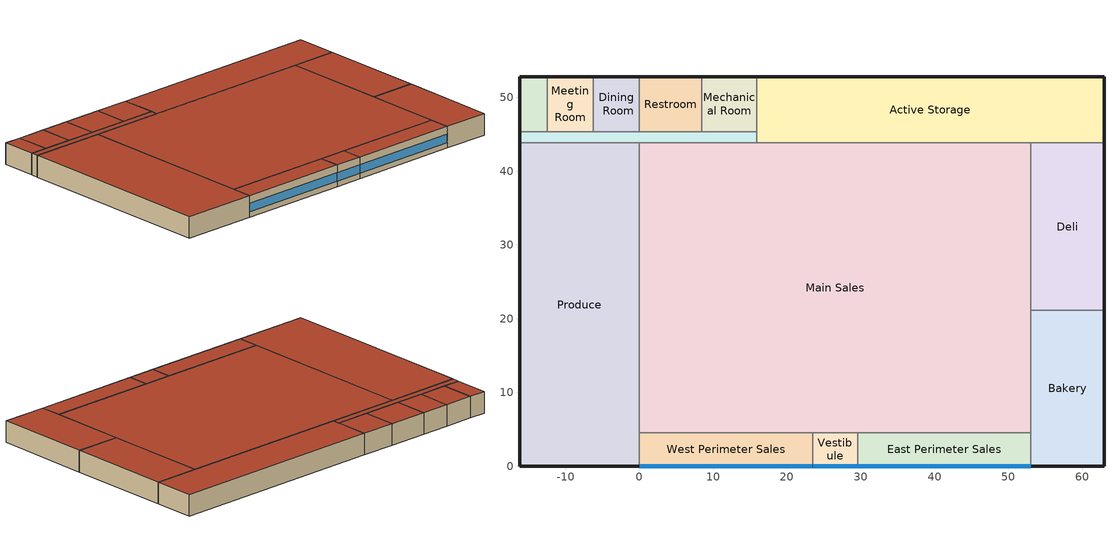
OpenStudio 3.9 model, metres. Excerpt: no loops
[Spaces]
West Perimeter Sales
 floor ground (Foundation F 126 Perim 2348 Area 10735): 23.48,4.57 23.48,0 0,0 0,4.57 z0
 wall outside: 0,0 23.48,0 z0:4.57
 wall to Vestibule: 23.48,0 23.48,4.57 z0:4.57
 wall to Main Sales: 23.48,4.57 0,4.57 z0:4.57
 wall to Produce: 0,4.57 0,0 z0:4.57
 window: 0.05,0 23.43,0 z1.1:2.94
 roof outside: 23.48,0 23.48,4.57 0,4.57 0,0 z4.57
Produce
 floor ground (Foundation F 126 Perim 6005 Area 71136): 0,43.82 0,0 -16.23,0 -16.23,43.82 z0
 wall outside: -16.23,43.82 -16.23,0 0,0 z0:4.57
 wall to Corridor: 0,43.82 -16.23,43.82 z0:4.57
 wall to Main Sales: 0,4.57 0,43.82 z0:4.57
 roof outside: 0,0 0,43.82 -16.23,43.82 -16.23,0 z4.57
Vestibule
 floor ground (Foundation F 126 Perim 61 Area 2787): 29.58,4.57 29.58,0 23.48,0 23.48,4.57 z0
 wall outside: 23.48,0 29.58,0 z0:4.57
 wall to Main Sales: 29.58,4.57 23.48,4.57 z0:4.57
 wall to East Perimeter Sales: 29.58,0 29.58,4.57 z0:4.57
 window: 23.53,0 29.53,0 z1.1:2.94
 roof outside: 29.58,0 29.58,4.57 23.48,4.57 23.48,0 z4.57
East Perimeter Sales
 floor ground (Foundation F 126 Perim 2348 Area 10735): 53.06,4.57 53.06,0 29.58,0 29.58,4.57 z0
 wall outside: 29.58,0 53.06,0 z0:4.57
 wall to Main Sales: 53.06,4.57 29.58,4.57 z0:4.57
 wall to Bakery: 53.06,0 53.06,4.57 z0:4.57
 window: 29.63,0 53.01,0 z1.1:2.94
 roof outside: 53.06,0 53.06,4.57 29.58,4.57 29.58,0 z4.57
Bakery
 floor ground (Foundation F 126 Perim 3102 Area 20903): 62.96,21.12 62.96,0 53.06,0 53.06,21.12 z0
 wall outside: 53.06,0 62.96,0 62.96,21.12 z0:4.57
 wall to Deli: 62.96,21.12 53.06,21.12 z0:4.57
 wall to Main Sales: 53.06,21.12 53.06,4.57 z0:4.57
 roof outside: 62.96,0 62.96,21.12 53.06,21.12 53.06,0 z4.57
Main Sales
 floor ground (Foundation F 126 Perim 0 Area 208239): 53.06,43.82 53.06,4.57 0,4.57 0,43.82 z0
 wall to Corridor: 15.92,43.82 0,43.82 z0:4.57
 wall to Deli: 53.06,21.12 53.06,43.82 z0:4.57
 wall to Active Storage: 53.06,43.82 15.92,43.82 z0:4.57
 roof outside: 53.06,4.57 53.06,43.82 0,43.82 0,4.57 z4.57
Deli
 floor ground (Foundation F 126 Perim 227 Area 2247): 62.96,43.82 62.96,21.12 53.06,21.12 53.06,43.82 z0
 wall outside: 62.96,21.12 62.96,43.82 z0:4.57
 wall to Active Storage: 62.96,43.82 53.06,43.82 z0:4.57
 roof outside: 62.96,21.12 62.96,43.82 53.06,43.82 53.06,21.12 z4.57
Active Storage
 floor ground (Foundation F 126 Perim 5601 Area 42217): 62.96,52.8 62.96,43.82 15.92,43.82 15.92,52.8 z0
 wall outside: 62.96,43.82 62.96,52.8 15.92,52.8 z0:4.57
 wall to Corridor: 15.92,45.36 15.92,43.82 z0:4.57
 wall to Mechanical Room: 15.92,52.8 15.92,45.36 z0:4.57
 roof outside: 62.96,43.82 62.96,52.8 15.92,52.8 15.92,43.82 z4.57
Corridor
 floor ground (Foundation F 126 Perim 154 Area 4941): 15.92,45.36 15.92,43.82 -16.23,43.82 -16.23,45.36 z0
 wall outside: -16.23,45.36 -16.23,43.82 z0:4.57
 wall to Enclosed Office: -12.49,45.36 -16.23,45.36 z0:4.57
 wall to Restroom: 8.43,45.36 0,45.36 z0:4.57
 wall to Meeting Room: -6.25,45.36 -12.49,45.36 z0:4.57
 wall to Mechanical Room: 15.92,45.36 8.43,45.36 z0:4.57
 wall to Dining Room: 0,45.36 -6.25,45.36 z0:4.57
 roof outside: 15.92,43.82 15.92,45.36 -16.23,45.36 -16.23,43.82 z4.57
Mechanical Room
 floor ground (Foundation F 126 Perim 749 Area 5574): 15.92,52.8 15.92,45.36 8.43,45.36 8.43,52.8 z0
 wall outside: 15.92,52.8 8.43,52.8 z0:4.57
 wall to Restroom: 8.43,52.8 8.43,45.36 z0:4.57
 roof outside: 15.92,45.36 15.92,52.8 8.43,52.8 8.43,45.36 z4.57
Restroom
 floor ground (Foundation F 126 Perim 843 Area 6271): 8.43,52.8 8.43,45.36 0,45.36 0,52.8 z0
 wall outside: 8.43,52.8 0,52.8 z0:4.57
 wall to Dining Room: 0,52.8 0,45.36 z0:4.57
 roof outside: 8.43,45.36 8.43,52.8 0,52.8 0,45.36 z4.57
Dining Room
 floor ground (Foundation F 126 Perim 625 Area 4646): 0,52.8 0,45.36 -6.25,45.36 -6.25,52.8 z0
 wall outside: 0,52.8 -6.25,52.8 z0:4.57
 wall to Meeting Room: -6.25,52.8 -6.25,45.36 z0:4.57
 roof outside: 0,45.36 0,52.8 -6.25,52.8 -6.25,45.36 z4.57
Meeting Room
 floor ground (Foundation F 126 Perim 625 Area 4646): -6.25,52.8 -6.25,45.36 -12.49,45.36 -12.49,52.8 z0
 wall outside: -6.25,52.8 -12.49,52.8 z0:4.57
 wall to Enclosed Office: -12.49,52.8 -12.49,45.36 z0:4.57
 roof outside: -6.25,45.36 -6.25,52.8 -12.49,52.8 -12.49,45.36 z4.57
Enclosed Office
 floor ground (Foundation F 126 Perim 1118 Area 2784): -12.49,52.8 -12.49,45.36 -16.23,45.36 -16.23,52.8 z0
 wall outside: -12.49,52.8 -16.23,52.8 -16.23,45.36 z0:4.57
 roof outside: -12.49,45.36 -12.49,52.8 -16.23,52.8 -16.23,45.36 z4.57
[Site]
Houston Bush Intercontinental: Latitude {deg}=30; Longitude {deg}=-95.37; Time Zone {hr}=-6; Elevation {m}=29; Terrain=City
[Building]
-SuperMarket-ASHRAE 169-2013-2A created: 2021-08-10 18:02:30 -0400: Default Construction Set=90.1-2004 - SpMarket - ASHRAE 169-2013-2A; Standards Number of Stories=1; Standards Number of Above Ground Stories=0; Standards Building Type=SuperMarket
[ClimateZones]
Climate Zone Institution Name 1=ASHRAE; Climate Zone Document Name 1=ANSI/ASHRAE Standard 169; Climate Zone Document Year 1=2006; Climate Zone Value 1=2A; Climate Zone Institution Name 2=CEC; Climate Zone Document Name 2=California Climate Zone Descriptions; Climate Zone Document Year 2=1995
[Site:WaterMainsTemperature]
Calculation Method=Correlation; Annual Average Outdoor Air Temperature {C}=21.85; Maximum Difference In Monthly Average Outdoor Air Temperatures {deltaC}=14.3
[Site:GroundTemperature:FCfactorMethod]
January Ground Temperature {C}=24.2; February Ground Temperature {C}=18.9; March Ground Temperature {C}=15.7; April Ground Temperature {C}=13.6; May Ground Temperature {C}=15.5; June Ground Temperature {C}=17.1; July Ground Temperature {C}=21.2; August Ground Temperature {C}=26.9; September Ground Temperature {C}=27.6; October Ground Temperature {C}=27.9; November Ground Temperature {C}=27.4; December Ground Temperature {C}=26.2
[SizingPeriod:DesignDay] Barometric Pressure {Pa}=100977; Rain Indicator=No; Snow Indicator=No; Day of Month=21; Daylight Saving Time Indicator=No; Dry-Bulb Temperature Range Modifier Type=DefaultMultipliers
Name | Maximum Dry-Bulb Temperature {C} | Daily Dry-Bulb Temperature Range {deltaC} | Wind Speed {m/s} | Wind Direction {deg} | Sky Clearness | Month | Day Type | Humidity Condition Type | Wetbulb or DewPoint at Maximum Dry-Bulb {C} | Solar Model Indicator | ASHRAE Clear Sky Optical Depth for Beam Irradiance | ASHRAE Clear Sky Optical Depth for Diffuse Irradiance | Enthalpy at Maximum Dry-Bulb {J/kg}
Houston Bush Intercontinental Ann Htg 99.6% Condns DB | -1.6 | 0 | 2.8 | 0 | 0 | 1 | WinterDesignDay | Wetbulb | -1.6 | ASHRAEClearSky
Houston Bush Intercontinental Ann Hum_n 99.6% Condns DP=>MCDB | 3.3 | 0 | 2.8 | 0 | 0 | 1 | WinterDesignDay | Dewpoint | -9.5 | ASHRAEClearSky
Houston Bush Intercontinental Ann Htg Wind 99.6% Condns WS=>MCDB | 13.9 | 0 | 9.9 | 0 | 0 | 1 | WinterDesignDay | Wetbulb | 13.9 | ASHRAEClearSky
Houston Bush Intercontinental Ann Clg .4% Condns DB=>MWB | 36 | 10.1 | 3.5 | 170 |  | 7 | SummerDesignDay | Wetbulb | 24.8 | ASHRAETau | 0.499 | 1.97
Houston Bush Intercontinental Ann Clg .4% Condns WB=>MDB | 31.7 | 10.1 | 3.5 | 170 |  | 7 | SummerDesignDay | Wetbulb | 26.7 | ASHRAETau | 0.499 | 1.97
Houston Bush Intercontinental Ann Clg .4% Condns DP=>MDB | 28.3 | 10.1 | 3.5 | 170 |  | 7 | SummerDesignDay | Dewpoint | 25.5 | ASHRAETau | 0.499 | 1.97
Houston Bush Intercontinental Ann Clg .4% Condns Enth=>MDB | 31.4 | 10.1 | 3.5 | 170 |  | 7 | SummerDesignDay | Enthalpy | 23 | ASHRAETau | 0.499 | 1.97 | 83200
[Material:NoMass] Thermal Absorptance=0.9; Solar Absorptance=0.7
Name | Roughness | Thermal Resistance {m2-K/W} | Visible Absorptance
CP02 CARPET PAD | VeryRough | 0.21648 | 0.8
Typical Insulation R-4.73 | Smooth | 0.833053 | 0.7
Typical Carpet Pad | Smooth | 0.21648 | 0.8
Typical Insulation R-14.76 | Smooth | 2.59864 | 0.7
Typical Insulation R-0.58 | Smooth | 0.101875 | 0.7
Typical Insulation R-0.01 | Smooth | 0.001 | 0.7
[Material]
Name | Roughness | Thickness {m} | Conductivity {W/m-K} | Density {kg/m3} | Specific Heat {J/kg-K} | Thermal Absorptance | Solar Absorptance | Visible Absorptance
100mm Normalweight concrete floor | MediumSmooth | 0.1016 | 2.31 | 2322 | 832
G01 13mm gypsum board | Smooth | 0.0127 | 0.16 | 800 | 1090 | 0.9 | 0.7 | 0.5
4 in. Normalweight Concrete Floor | MediumRough | 0.1016 | 2.31 | 2322 | 832 | 0.9 | 0.7 | 0.7
1IN Stucco | Smooth | 0.0253 | 0.6918 | 1858 | 837 | 0.9 | 0.7 | 0.92
8IN CONCRETE HW RefBldg | Rough | 0.2032 | 1.311 | 2240 | 836.8 | 0.9 | 0.7 | 0.7
1/2IN Gypsum | Smooth | 0.0127 | 0.16 | 784.9 | 830 | 0.9 | 0.4 | 0.4
Roof Membrane | VeryRough | 0.0095 | 0.16 | 1121.29 | 1460 | 0.9 | 0.7 | 0.7
Metal Roof Surface; F08 Metal surface | Smooth | 0.0008 | 45.28 | 7824 | 500 | 0.9 | 0.7 | 0.7
6 in. Normalweight Concrete Floor | MediumRough | 0.1524 | 2.31 | 2322 | 832 | 0.9 | 0.7 | 0.7
8 in. Concrete Block Basement Wall | MediumRough | 0.2032 | 1.326 | 1842 | 912 | 0.9 | 0.7 | 0.7
G05 25mm wood | MediumSmooth | 0.0254 | 0.15 | 608 | 1630 | 0.9 | 0.5 | 0.5
Std Wood 6inch | MediumSmooth | 0.15 | 0.12 | 540 | 1210 | 0.9 | 0.7 | 0.7
[Construction:FfactorGroundFloor] F-Factor {W/m-K}=1.26344
Name | Area {m2} | PerimeterExposed {m}
Foundation F 126 Perim 227 Area 2247 | 224.7 | 22.7013
Foundation F 126 Perim 2348 Area 10735 | 107.354 | 23.4807
Foundation F 126 Perim 625 Area 4646 | 46.458 | 6.2452
Foundation F 126 Perim 6005 Area 71136 | 711.362 | 60.0536
Foundation F 126 Perim 61 Area 2787 | 27.8709 | 6.096
Foundation F 126 Perim 1118 Area 2784 | 27.836 | 11.1809
Foundation F 126 Perim 5601 Area 42217 | 422.167 | 56.0101
Foundation F 126 Perim 843 Area 6271 | 62.7076 | 8.429575
Foundation F 126 Perim 3102 Area 20903 | 209.033 | 31.0166
Foundation F 126 Perim 0 Area 208239 | 2082.39 | 0
Foundation F 126 Perim 154 Area 4941 | 49.4124 | 1.5367
Foundation F 126 Perim 749 Area 5574 | 55.7404 | 7.493
[DefaultConstructionSet]
90.1-2004 - SpMarket - ASHRAE 169-2013-2A: Default Exterior Surface Constructions=Default Surface Constructions 1; Default Interior Surface Constructions=Default Surface Constructions 2; Default Ground Contact Surface Constructions=Default Surface Constructions 3; Default Exterior SubSurface Constructions=Default Sub Surface Constructions 1; Default Interior SubSurface Constructions=Default Sub Surface Constructions 2; Interior Partition Construction=Typical Interior Partition
[DefaultSurfaceConstructions]
Name | Floor Construction | Wall Construction | Roof Ceiling Construction
Default Surface Constructions 1 | Typical Insulated Exterior Mass Floor R-7.3 | Typical Insulated Exterior Mass Wall | Typical IEAD Roof R-15.87
Default Surface Constructions 2 | Typical Interior Floor | Typical Interior Wall | Typical Interior Ceiling
Default Surface Constructions 3 | Typical Insulated Carpeted 6in Slab Floor | Typical Insulated Basement Mass Wall
[Construction]
Typical Insulated Exterior Mass Floor R-7.3: Typical Insulation R-4.73, 4 in. Normalweight Concrete Floor, Typical Carpet Pad
Typical Insulated Exterior Mass Wall: 1IN Stucco, 8IN CONCRETE HW RefBldg, Typical Insulation R-14.76, 1/2IN Gypsum
Typical IEAD Roof R-15.87: Roof Membrane, Typical Insulation R-14.76, Metal Roof Surface
Typical Interior Floor: 100mm Normalweight concrete floor, CP02 CARPET PAD
Typical Interior Wall: G01 13mm gypsum board, G01 13mm gypsum board
Typical Interior Ceiling: CP02 CARPET PAD, 100mm Normalweight concrete floor
Typical Insulated Carpeted 6in Slab Floor: 6 in. Normalweight Concrete Floor, Typical Carpet Pad
Typical Insulated Basement Mass Wall: 8 in. Concrete Block Basement Wall
U 1.22 SHGC 0.25 Sgl Elec Ref Colored 6mm: ECREF-1 COLORED 6MM
Typical Insulated Metal Door R-1.43: F08 Metal surface, Typical Insulation R-0.58
Typical Overhead Door R-0.86: Typical Insulation R-0.01
U 1.98 SHGC 0.36 Sgl Ref-B-H Clr 6mm: REF B CLEAR HI 6MM
Typical Interior Window: Clear 3mm
Typical Interior Door; Typical Interior Partition: G05 25mm wood
InteriorFurnishings: Std Wood 6inch
[DefaultSubSurfaceConstructions]
Name | Fixed Window Construction | Operable Window Construction | Door Construction | Glass Door Construction | Overhead Door Construction | Skylight Construction | Tubular Daylight Dome Construction | Tubular Daylight Diffuser Construction
Default Sub Surface Constructions 1 | U 1.22 SHGC 0.25 Sgl Elec Ref Colored 6mm | U 1.22 SHGC 0.25 Sgl Elec Ref Colored 6mm | Typical Insulated Metal Door R-1.43 | U 1.22 SHGC 0.25 Sgl Elec Ref Colored 6mm | Typical Overhead Door R-0.86 | U 1.98 SHGC 0.36 Sgl Ref-B-H Clr 6mm | Typical Interior Window | Typical Interior Window
Default Sub Surface Constructions 2 | Typical Interior Window | Typical Interior Window | Typical Interior Door
[WindowMaterial:Glazing] Optical Data Type=SpectralAverage; Infrared Transmittance at Normal Incidence=0; Front Side Infrared Hemispherical Emissivity=0.84; Conductivity {W/m-K}=0.9; Dirt Correction Factor for Solar and Visible Transmittance=1; Solar Diffusing=No
Name | Thickness {m} | Solar Transmittance at Normal Incidence | Front Side Solar Reflectance at Normal Incidence | Back Side Solar Reflectance at Normal Incidence | Visible Transmittance at Normal Incidence | Front Side Visible Reflectance at Normal Incidence | Back Side Visible Reflectance at Normal Incidence | Back Side Infrared Hemispherical Emissivity
ECREF-1 COLORED 6MM | 0.006 | 0.099 | 0.219 | 0.219 | 0.155 | 0.073 | 0.073 | 0.84
REF B CLEAR HI 6MM | 0.006 | 0.24 | 0.16 | 0.32 | 0.3 | 0.16 | 0.29 | 0.6
Clear 3mm | 0.003 | 0.837 | 0.075 | 0.075 | 0.898 | 0.081 | 0.081 | 0.84
[Space] Building Story=BuildingStory1
Name | Space Type | Thermal Zone
West Perimeter Sales | SuperMarket Sales | West Perimeter Sales ZN
Produce | SuperMarket Produce | Produce ZN
Vestibule | SuperMarket Vestibule | Vestibule ZN
East Perimeter Sales | SuperMarket Sales | East Perimeter Sales ZN
Bakery | SuperMarket Bakery | Bakery ZN
Main Sales | SuperMarket Sales | Main Sales ZN
Deli | SuperMarket Deli | Deli ZN
Active Storage | SuperMarket DryStorage | Active Storage ZN
Corridor | SuperMarket Corridor | Corridor ZN
Mechanical Room | SuperMarket Elec/MechRoom | Mechanical Room ZN
Restroom | SuperMarket Restroom | Restroom ZN
Dining Room | SuperMarket Dining | Dining Room ZN
Meeting Room | SuperMarket Meeting | Meeting Room ZN
Enclosed Office | SuperMarket Office | Enclosed Office ZN
[SpaceType] Standards Building Type=SuperMarket
Name | Default Schedule Set | Design Specification Outdoor Air Object | Standards Space Type
SuperMarket Sales | SuperMarket Sales Schedule Set | SuperMarket Sales Ventilation | Sales
SuperMarket Produce | SuperMarket Produce Schedule Set | SuperMarket Produce Ventilation | Produce
SuperMarket Deli | SuperMarket Deli Schedule Set | SuperMarket Deli Ventilation | Deli
SuperMarket Bakery | SuperMarket Bakery Schedule Set | SuperMarket Bakery Ventilation | Bakery
SuperMarket Office | SuperMarket Office Schedule Set | SuperMarket Office Ventilation | Office
SuperMarket Meeting | SuperMarket Meeting Schedule Set | SuperMarket Meeting Ventilation | Meeting
SuperMarket Dining | SuperMarket Dining Schedule Set | SuperMarket Dining Ventilation | Dining
SuperMarket Restroom | SuperMarket Restroom Schedule Set | SuperMarket Restroom Ventilation | Restroom
SuperMarket Elec/MechRoom | SuperMarket Elec/MechRoom Schedule Set | SuperMarket Elec/MechRoom Ventilation | Elec/MechRoom
SuperMarket Corridor | SuperMarket Corridor Schedule Set | SuperMarket Corridor Ventilation | Corridor
SuperMarket Vestibule | SuperMarket Vestibule Schedule Set | SuperMarket Vestibule Ventilation | Vestibule
SuperMarket DryStorage | SuperMarket DryStorage Schedule Set | SuperMarket DryStorage Ventilation | DryStorage
[BuildingStory]
BuildingStory1
[People:Definition] Number of People Calculation Method=People/Area; Fraction Radiant=0.3
Name | People per Space Floor Area {person/m2}
SuperMarket Bakery People Definition; SuperMarket Corridor People Definition; SuperMarket Deli People Definition; SuperMarket Produce People Definition; SuperMarket Restroom People Definition; SuperMarket Sales People Definition; SuperMarket Vestibule People Definition | 0.0861113
SuperMarket Dining People Definition | 0.753474
SuperMarket DryStorage People Definition | 0.0359515
SuperMarket Meeting People Definition | 0.538196
SuperMarket Office People Definition | 0.0538196
[People] Work Efficiency Schedule=Work Efficiency Schedule; Clothing Insulation Schedule=Clothing Schedule; Air Velocity Schedule=Air Velocity Schedule; Multiplier=1
Name | People Definition | Space or SpaceType
SuperMarket Bakery People | SuperMarket Bakery People Definition | SuperMarket Bakery
SuperMarket Corridor People | SuperMarket Corridor People Definition | SuperMarket Corridor
SuperMarket Deli People | SuperMarket Deli People Definition | SuperMarket Deli
SuperMarket Dining People | SuperMarket Dining People Definition | SuperMarket Dining
SuperMarket DryStorage People | SuperMarket DryStorage People Definition | SuperMarket DryStorage
SuperMarket Meeting People | SuperMarket Meeting People Definition | SuperMarket Meeting
SuperMarket Office People | SuperMarket Office People Definition | SuperMarket Office
SuperMarket Produce People | SuperMarket Produce People Definition | SuperMarket Produce
SuperMarket Restroom People | SuperMarket Restroom People Definition | SuperMarket Restroom
SuperMarket Sales People | SuperMarket Sales People Definition | SuperMarket Sales
SuperMarket Vestibule People | SuperMarket Vestibule People Definition | SuperMarket Vestibule
[Lights:Definition] Design Level Calculation Method=Watts/Area; Fraction Radiant=0.7; Fraction Visible=0.2; Return Air Fraction=0
Name | Watts per Space Floor Area {W/m2}
SuperMarket Bakery Lights Definition; SuperMarket Deli Lights Definition | 12.9167
SuperMarket Corridor Lights Definition; SuperMarket Vestibule Lights Definition | 5.38196
SuperMarket Dining Lights Definition; SuperMarket Restroom Lights Definition | 9.68752
SuperMarket DryStorage Lights Definition | 8.61113
SuperMarket Elec/MechRoom Lights Definition | 16.1459
SuperMarket Meeting Lights Definition | 13.9931
SuperMarket Office Lights Definition | 11.8403
SuperMarket Produce Lights Definition; SuperMarket Sales Lights Definition | 18.2986
[Lights] Fraction Replaceable=1
Name | Lights Definition | Space or SpaceType
SuperMarket Bakery Lights | SuperMarket Bakery Lights Definition | SuperMarket Bakery
SuperMarket Corridor Lights | SuperMarket Corridor Lights Definition | SuperMarket Corridor
SuperMarket Deli Lights | SuperMarket Deli Lights Definition | SuperMarket Deli
SuperMarket Dining Lights | SuperMarket Dining Lights Definition | SuperMarket Dining
SuperMarket DryStorage Lights | SuperMarket DryStorage Lights Definition | SuperMarket DryStorage
SuperMarket Elec/MechRoom Lights | SuperMarket Elec/MechRoom Lights Definition | SuperMarket Elec/MechRoom
SuperMarket Meeting Lights | SuperMarket Meeting Lights Definition | SuperMarket Meeting
SuperMarket Office Lights | SuperMarket Office Lights Definition | SuperMarket Office
SuperMarket Produce Lights | SuperMarket Produce Lights Definition | SuperMarket Produce
SuperMarket Restroom Lights | SuperMarket Restroom Lights Definition | SuperMarket Restroom
SuperMarket Sales Lights | SuperMarket Sales Lights Definition | SuperMarket Sales
SuperMarket Vestibule Lights | SuperMarket Vestibule Lights Definition | SuperMarket Vestibule
[ElectricEquipment:Definition]
Name | Design Level Calculation Method | Watts per Space Floor Area {W/m2} | Fraction Latent | Fraction Radiant | Fraction Lost | Design Level {W}
SuperMarket Bakery Elec Equip Definition | Watts/Area | 0.107639 | 0 | 0.5 | 0
SuperMarket Deli Elec Equip Definition | Watts/Area | 8.93405 | 0 | 0.5 | 0
SuperMarket Dining Elec Equip Definition | Watts/Area | 41.2258 | 0 | 0.5 | 0
SuperMarket DryStorage Elec Equip Definition | Watts/Area | 3.33681 | 0 | 0.5 | 0
SuperMarket Produce Elec Equip Definition | Watts/Area | 0.538196 | 0 | 0.5 | 0
SuperMarket Sales Elec Equip Definition | Watts/Area | 10.9792 | 0 | 0.5 | 0
kitchen load; kitchen load 1 | EquipmentLevel |  | 0.25 | 0.3 | 0.2 | 11674.5
[ElectricEquipment]
Name | Electric Equipment Definition | Space or SpaceType | Schedule
SuperMarket Bakery Elec Equip | SuperMarket Bakery Elec Equip Definition | SuperMarket Bakery
SuperMarket Deli Elec Equip | SuperMarket Deli Elec Equip Definition | SuperMarket Deli
SuperMarket Dining Elec Equip | SuperMarket Dining Elec Equip Definition | SuperMarket Dining
SuperMarket DryStorage Elec Equip | SuperMarket DryStorage Elec Equip Definition | SuperMarket DryStorage
SuperMarket Produce Elec Equip | SuperMarket Produce Elec Equip Definition | SuperMarket Produce
SuperMarket Sales Elec Equip | SuperMarket Sales Elec Equip Definition | SuperMarket Sales
kitchen equipment | kitchen load | Deli | SuperMarketEle Kit Equip Sch
kitchen equipment 1 | kitchen load 1 | Bakery | SuperMarketEle Kit Equip Sch
[GasEquipment:Definition] Design Level Calculation Method=Watts/Area; Watts per Space Floor Area {W/m2}=26.9087; Fraction Latent=0.1; Fraction Radiant=0.2; Fraction Lost=0.7
SuperMarket Bakery Gas Equip Definition; SuperMarket Deli Gas Equip Definition
[GasEquipment]
Name | Gas Equipment Definition | Space or SpaceType
SuperMarket Bakery Gas Equip | SuperMarket Bakery Gas Equip Definition | SuperMarket Bakery
SuperMarket Deli Gas Equip | SuperMarket Deli Gas Equip Definition | SuperMarket Deli
[DesignSpecification:OutdoorAir]
Name | Outdoor Air Method | Outdoor Air Flow per Person {m3/s-person} | Outdoor Air Flow per Floor Area {m3/s-m2} | Outdoor Air Flow Air Changes per Hour {1/hr}
SuperMarket Bakery Ventilation; SuperMarket Deli Ventilation | Sum | 0 | 0.0015
SuperMarket Corridor Ventilation; SuperMarket Vestibule Ventilation | Sum |  | 0.000254
SuperMarket Dining Ventilation; SuperMarket Meeting Ventilation; SuperMarket Office Ventilation | Sum | 0.00943895
SuperMarket DryStorage Ventilation | Sum |  | 0.000762
SuperMarket Elec/MechRoom Ventilation |  | 0 | 0 | 0
SuperMarket Produce Ventilation; SuperMarket Sales Ventilation | Sum |  | 0.001524
SuperMarket Restroom Ventilation | Sum |  | 0.0052832
[DefaultScheduleSet] Number of People Schedule=SuperMarket Bldg Occ; People Activity Level Schedule=SuperMarket Activity; Lighting Schedule=SuperMarket Bldg Light; Electric Equipment Schedule=SuperMarket Bldg Equip New; Infiltration Schedule=SuperMarket Infil New
Name | Gas Equipment Schedule
SuperMarket Bakery Schedule Set; SuperMarket Deli Schedule Set | SuperMarket Gas Equip New
SuperMarket Corridor Schedule Set; SuperMarket Dining Schedule Set; SuperMarket DryStorage Schedule Set; SuperMarket Elec/MechRoom Schedule Set; SuperMarket Meeting Schedule Set; SuperMarket Office Schedule Set; SuperMarket Produce Schedule Set; SuperMarket Restroom Schedule Set; SuperMarket Sales Schedule Set; SuperMarket Vestibule Schedule Set
[ThermostatSetpoint:DualSetpoint]
Name | Heating Setpoint Temperature Schedule | Cooling Setpoint Temperature Schedule
SuperMarket DryStorage Thermostat 1; SuperMarket Bakery Thermostat 1; SuperMarket Corridor Thermostat 1; SuperMarket Deli Thermostat 1; SuperMarket Dining Thermostat 1; SuperMarket Sales Thermostat 1; SuperMarket Office Thermostat 1; SuperMarket Sales Thermostat 2; SuperMarket Elec/MechRoom Thermostat 1; SuperMarket Meeting Thermostat 1; SuperMarket Produce Thermostat 1; SuperMarket Restroom Thermostat 1; SuperMarket Sales Thermostat 3 | SuperMarket HtgSetp | SuperMarket ClgSetp
SuperMarket Vestibule Thermostat 1 | SuperMarket Vestibule HtgSetp | SuperMarket Vestibule ClgSetp
[SpaceInfiltration:DesignFlowRate] Schedule=SuperMarket Infil New; Design Flow Rate Calculation Method=Flow/ExteriorArea; Constant Term Coefficient=0; Temperature Term Coefficient=0; Velocity Term Coefficient=0.224; Velocity Squared Term Coefficient=0
Name | Space or SpaceType | Flow per Exterior Surface Area {m3/s-m2}
Active Storage Infiltration | Active Storage | 0.000387087
Bakery Infiltration | Bakery | 0.000414393
Corridor Infiltration | Corridor | 0.000127627
Deli Infiltration | Deli | 0.000323934
Dining Room Infiltration | Dining Room | 0.000390256
East Perimeter Sales Infiltration | East Perimeter Sales | 0.000512616
Enclosed Office Infiltration | Enclosed Office | 0.000663782
Mechanical Room Infiltration | Mechanical Room | 0.000390256
Meeting Room Infiltration | Meeting Room | 0.000390256
Produce Infiltration | Produce | 0.000285511
Restroom Infiltration | Restroom | 0.000390256
Vestibule Infiltration | Vestibule | 0.000512616
West Perimeter Sales Infiltration | West Perimeter Sales | 0.000512616
[ThermalZone] Use Ideal Air Loads=No
Name | Thermostat | Humidistat
Active Storage ZN | SuperMarket DryStorage Thermostat 1 | Zone Control Humidistat 14
Bakery ZN | SuperMarket Bakery Thermostat 1 | Zone Control Humidistat 6
Corridor ZN | SuperMarket Corridor Thermostat 1 | Zone Control Humidistat 12
Deli ZN | SuperMarket Deli Thermostat 1 | Zone Control Humidistat 5
Dining Room ZN | SuperMarket Dining Thermostat 1 | Zone Control Humidistat 9
East Perimeter Sales ZN | SuperMarket Sales Thermostat 1 | Zone Control Humidistat 4
Enclosed Office ZN | SuperMarket Office Thermostat 1 | Zone Control Humidistat 7
Main Sales ZN | SuperMarket Sales Thermostat 2 | Zone Control Humidistat 1
Mechanical Room ZN | SuperMarket Elec/MechRoom Thermostat 1 | Zone Control Humidistat 11
Meeting Room ZN | SuperMarket Meeting Thermostat 1 | Zone Control Humidistat 8
Produce ZN | SuperMarket Produce Thermostat 1 | Zone Control Humidistat 2
Restroom ZN | SuperMarket Restroom Thermostat 1 | Zone Control Humidistat 10
Vestibule ZN | SuperMarket Vestibule Thermostat 1 | Zone Control Humidistat 13
West Perimeter Sales ZN | SuperMarket Sales Thermostat 3 | Zone Control Humidistat 3
[AvailabilityManager:NightCycle] Applicability Schedule=Always On Discrete; Control Type=CycleOnAny; Thermostat Tolerance {deltaC}=1; Cycling Run Time {s}=1800
Availability Manager Night Cycle 1; Availability Manager Night Cycle 2; Availability Manager Night Cycle 3; Availability Manager Night Cycle 4; Availability Manager Night Cycle 5; Availability Manager Night Cycle 6; Availability Manager Night Cycle 7; Availability Manager Night Cycle 8; Availability Manager Night Cycle 9; Availability Manager Night Cycle 10; Availability Manager Night Cycle 11; Availability Manager Night Cycle 12; Availability Manager Night Cycle 13; Availability Manager Night Cycle 14
[Refrigeration:Compressor] Rated Return Gas Temperature {C}=18.3; Rated Subcooling {deltaC}=0
Name | Refrigeration Compressor Power Curve | Refrigeration Compressor Capacity Curve
Refrigeration Compressor 1; Refrigeration Compressor 2; Refrigeration Compressor 3; Refrigeration Compressor 4; Refrigeration Compressor 5; Refrigeration Compressor 6; Refrigeration Compressor 7; Refrigeration Compressor 8; Refrigeration Compressor 9; Refrigeration Compressor 10; Refrigeration Compressor 11; Refrigeration Compressor 12; Refrigeration Compressor 13; Refrigeration Compressor 14; Refrigeration Compressor 15; Refrigeration Compressor 16; Refrigeration Compressor 17; Refrigeration Compressor 18; Refrigeration Compressor 19; Refrigeration Compressor 20; Refrigeration Compressor 21; Refrigeration Compressor 22; Refrigeration Compressor 23; Refrigeration Compressor 24; Refrigeration Compressor 25; Refrigeration Compressor 26; Refrigeration Compressor 27; Refrigeration Compressor 28; Refrigeration Compressor 29; Refrigeration Compressor 30; Refrigeration Compressor 31; Refrigeration Compressor 32; Refrigeration Compressor 33; Refrigeration Compressor 34; Refrigeration Compressor 35; Refrigeration Compressor 36; Refrigeration Compressor 37; Refrigeration Compressor 38; Refrigeration Compressor 39; Refrigeration Compressor 40 | Old_Low_Temp_Comp_Pwr_Curve | Old_Low_Temp_Comp_Cap_Curve
Refrigeration Compressor 41; Refrigeration Compressor 42; Refrigeration Compressor 43; Refrigeration Compressor 44; Refrigeration Compressor 45; Refrigeration Compressor 46; Refrigeration Compressor 47; Refrigeration Compressor 48; Refrigeration Compressor 49; Refrigeration Compressor 50; Refrigeration Compressor 51; Refrigeration Compressor 52; Refrigeration Compressor 53; Refrigeration Compressor 54; Refrigeration Compressor 55; Refrigeration Compressor 56; Refrigeration Compressor 57; Refrigeration Compressor 58; Refrigeration Compressor 59; Refrigeration Compressor 60; Refrigeration Compressor 61; Refrigeration Compressor 62; Refrigeration Compressor 63; Refrigeration Compressor 64; Refrigeration Compressor 65; Refrigeration Compressor 66; Refrigeration Compressor 67; Refrigeration Compressor 68; Refrigeration Compressor 69; Refrigeration Compressor 70; Refrigeration Compressor 71; Refrigeration Compressor 72; Refrigeration Compressor 73; Refrigeration Compressor 74; Refrigeration Compressor 75; Refrigeration Compressor 76; Refrigeration Compressor 77; Refrigeration Compressor 78; Refrigeration Compressor 79; Refrigeration Compressor 80 | Old_Med_Temp_Comp_Pwr_Curve | Old_Med_Temp_Comp_Cap_Curve
[ZoneControl:Humidistat] Humidifying Relative Humidity Setpoint Schedule=SuperMarket MinRelHumSetSch; Dehumidifying Relative Humidity Setpoint Schedule=SuperMarket MaxRelHumSetSch
Zone Control Humidistat 1; Zone Control Humidistat 2; Zone Control Humidistat 3; Zone Control Humidistat 4; Zone Control Humidistat 5; Zone Control Humidistat 6; Zone Control Humidistat 7; Zone Control Humidistat 8; Zone Control Humidistat 9; Zone Control Humidistat 10; Zone Control Humidistat 11; Zone Control Humidistat 12; Zone Control Humidistat 13; Zone Control Humidistat 14
[InternalMass:Definition]
Internal Mass Definition 1: Construction=InteriorFurnishings; Design Level Calculation Method=SurfaceArea/Area; Surface Area per Space Floor Area=2
[InternalMass] Internal Mass Definition=Internal Mass Definition 1; Multiplier=1
Name | Space or SpaceType
Deli Mass | Deli
West Perimeter Sales Mass | West Perimeter Sales
Meeting Room Mass | Meeting Room
East Perimeter Sales Mass | East Perimeter Sales
Produce Mass | Produce
Enclosed Office Mass | Enclosed Office
Active Storage Mass | Active Storage
Restroom Mass | Restroom
Bakery Mass | Bakery
Main Sales Mass | Main Sales
Corridor Mass | Corridor
Mechanical Room Mass | Mechanical Room
Dining Room Mass | Dining Room
[Exterior:Lights:Definition]
NonDimming Exterior Lights Def: Design Level {W}=15187
[Exterior:Lights]
NonDimming Exterior Lights Def: Exterior Lights Definition=NonDimming Exterior Lights Def; Schedule=Always On; Control Option=AstronomicalClock
[EnergyManagementSystem:Sensor]
OAT: Output Variable or Output Meter Index Key=Environment; Output Variable or Output Meter=Site Outdoor Air Drybulb Temperature
[EnergyManagementSystem:Actuator] Actuated Component Type=Schedule:Year; Actuated Component Control Type=Schedule Value
Name | Actuated Component
MainSalesZNPSZ1HtgSch0 | SuperMarket HtgSetp
MainSalesZNPSZ1ClgSch0 | SuperMarket ClgSetp
[EnergyManagementSystem:Program]
MainSalesZNPSZ1OptimumStartProg0: IF DaylightSavings==0 && DayOfWeek>1 && Hour==5 && OAT<23.9 && OAT>1.7; SET MainSalesZNPSZ1ClgSch0 = 29.4; SET MainSalesZNPSZ1HtgSch0 = 15.6; ELSEIF DaylightSavings==0 && DayOfWeek==1 && Hour==7 && OAT<23.9 && OAT>1.7; SET MainSalesZNPSZ1ClgSch0 = 29.4; SET MainSalesZNPSZ1HtgSch0 = 15.6; ELSEIF DaylightSavings==1 && DayOfWeek>1 && Hour==4 && OAT<23.9 && OAT>1.7; SET MainSalesZNPSZ1ClgSch0 = 29.4; SET MainSalesZNPSZ1HtgSch0 = 15.6; ELSEIF DaylightSavings==1 && DayOfWeek==1 && Hour==6 && OAT<23.9 && OAT>1.7; SET MainSalesZNPSZ1ClgSch0 = 29.4; SET MainSalesZNPSZ1HtgSch0 = 15.6; ELSE; SET MainSalesZNPSZ1ClgSch0 = NULL; SET MainSalesZNPSZ1HtgSch0 = NULL; ENDIF
[EnergyManagementSystem:ProgramCallingManager]
MainSalesZNPSZ1OptimumStartCallingManager0: BeginTimestepBeforePredictor; MainSalesZNPSZ1OptimumStartProg0
[Schedule:Constant]
Always On Discrete: Value=1
[Schedule:Ruleset]
Name | Default Day Schedule | Summer Design Day Schedule | Winter Design Day Schedule
Clothing Schedule | Clothing Schedule Default Winter Clothes
Air Velocity Schedule | Air Velocity Schedule Default
Work Efficiency Schedule | Work Efficiency Schedule Default
SuperMarket Bldg Occ | SuperMarket Bldg Occ Default | SuperMarket Bldg Occ Summer Design Day | SuperMarket Bldg Occ Winter Design Day
SuperMarket Activity | SuperMarket Activity Default | SuperMarket Activity Summer Design Day | SuperMarket Activity Winter Design Day
SuperMarket Bldg Light | SuperMarket Bldg Light Default | SuperMarket Bldg Light Summer Design Day | SuperMarket Bldg Light Winter Design Day
SuperMarket Bldg Equip New | SuperMarket Bldg Equip New Default | SuperMarket Bldg Equip New Summer Design Day | SuperMarket Bldg Equip New Winter Design Day
SuperMarket Gas Equip New | SuperMarket Gas Equip New Default | SuperMarket Gas Equip New Summer Design Day | SuperMarket Gas Equip New Winter Design Day
SuperMarket Infil New | SuperMarket Infil New Default | SuperMarket Infil New Summer Design Day | SuperMarket Infil New Winter Design Day
SuperMarket HtgSetp | SuperMarket HtgSetp Default | SuperMarket HtgSetp Summer Design Day | SuperMarket HtgSetp Winter Design Day
SuperMarket ClgSetp | SuperMarket ClgSetp Default | SuperMarket ClgSetp Summer Design Day | SuperMarket ClgSetp Winter Design Day
SuperMarket Vestibule HtgSetp | SuperMarket Vestibule HtgSetp Default |  | SuperMarket Vestibule HtgSetp Winter Design Day
SuperMarket Vestibule ClgSetp | SuperMarket Vestibule ClgSetp Default | SuperMarket Vestibule ClgSetp Summer Design Day | SuperMarket Vestibule ClgSetp Winter Design Day
Always On | Always On Default
SuperMarket MinRelHumSetSch | SuperMarket MinRelHumSetSch Default | SuperMarket MinRelHumSetSch Summer Design Day | SuperMarket MinRelHumSetSch Winter Design Day
SuperMarket MaxRelHumSetSch | SuperMarket MaxRelHumSetSch Default | SuperMarket MaxRelHumSetSch Summer Design Day | SuperMarket MaxRelHumSetSch Winter Design Day
SuperMarketEle Kit Equip Sch | SuperMarketEle Kit Equip Sch Default |  | SuperMarketEle Kit Equip Sch Winter Design Day
[Schedule:Day]
Clothing Schedule Default Winter Clothes; SuperMarket Bldg Occ Summer Design Day; SuperMarket Bldg Light Summer Design Day; SuperMarket Bldg Equip New Summer Design Day; SuperMarket Infil New Winter Design Day; Always On Default: No, 24, 0, 1
Clothing Schedule Summer Clothes: No, 24, 0, 0.5
Air Velocity Schedule Default: No, 24, 0, 0.2
Work Efficiency Schedule Default; SuperMarket Bldg Occ Winter Design Day; SuperMarket Bldg Light Winter Design Day; SuperMarket Bldg Equip New Winter Design Day; SuperMarket Gas Equip New Winter Design Day; SuperMarketEle Kit Equip Sch Winter Design Day: No, 24, 0, 0
SuperMarket Bldg Occ Default: No, 6, 0, 0, 8, 0, 0.1, 9, 0, 0.2, 11, 0, 0.5, 15, 0, 0.7, 16, 0, 0.8, 17, 0, 0.7, 19, 0, 0.5, 22, 0, 0.3, 24, 0, 0
SuperMarket Bldg Occ Sat Day: No, 6, 0, 0, 8, 0, 0.1, 9, 0, 0.2, 10, 0, 0.5, 11, 0, 0.6, 17, 0, 0.8, 18, 0, 0.6, 21, 0, 0.2, 22, 0, 0.1, 24, 0, 0
SuperMarket Bldg Occ Sun Day: No, 6, 0, 0, 10, 0, 0.1, 12, 0, 0.2, 17, 0, 0.4, 18, 0, 0.2, 22, 0, 0.1, 24, 0, 0
SuperMarket Activity Default; SuperMarket Activity Winter Design Day; SuperMarket Activity Summer Design Day: No, 24, 0, 120
SuperMarket Bldg Light Default: No, 6, 0, 0.05, 8, 0, 0.2, 9, 0, 0.5, 18, 0, 0.9, 20, 0, 0.6, 21, 0, 0.5, 22, 0, 0.2, 24, 0, 0.05
SuperMarket Bldg Light Sat Day: No, 6, 0, 0.05, 8, 0, 0.1, 9, 0, 0.3, 10, 0, 0.6, 18, 0, 0.9, 19, 0, 0.5, 21, 0, 0.3, 22, 0, 0.1, 24, 0, 0.05
SuperMarket Bldg Light Sun Day: No, 6, 0, 0.05, 10, 0, 0.1, 12, 0, 0.4, 17, 0, 0.6, 18, 0, 0.4, 22, 0, 0.2, 24, 0, 0.05
SuperMarket Bldg Equip New Default: No, 8, 0, 0.4, 9, 0, 0.7, 18, 0, 0.9, 20, 0, 0.8, 21, 0, 0.7, 24, 0, 0.4
SuperMarket Bldg Equip New Sat Day: No, 8, 0, 0.3, 9, 0, 0.5, 10, 0, 0.8, 18, 0, 0.9, 19, 0, 0.7, 21, 0, 0.5, 24, 0, 0.3
SuperMarket Bldg Equip New Sun Day: No, 10, 0, 0.3, 12, 0, 0.6, 17, 0, 0.8, 18, 0, 0.6, 22, 0, 0.4, 24, 0, 0.3
SuperMarket Gas Equip New Default; SuperMarket Gas Equip New Sat Day; SuperMarket Gas Equip New Summer Design Day; SuperMarket Gas Equip New Sun Day: No, 3, 0, 0.01, 6, 0, 0.11, 7, 0, 0.89, 8, 0, 0.79, 10, 0, 0.39, 11, 0, 0.91, 13, 0, 1, 24, 0, 0.01
SuperMarket Infil New Default; SuperMarket Infil New Summer Design Day; SuperMarket Infil New Default|SmrDsn|Sat Day: No, 6, 0, 1, 22, 0, 0.32, 24, 0, 1
SuperMarket Infil New Sun Day: No, 8, 0, 1, 17, 0, 0.5, 24, 0, 1
SuperMarket HtgSetp Default; SuperMarket HtgSetp Winter Design Day: No, 6, 0, 15.6, 22, 0, 21, 24, 0, 15.6
SuperMarket HtgSetp Summer Design Day: No, 24, 0, 15.6
SuperMarket ClgSetp Default; SuperMarket ClgSetp Summer Design Day: No, 6, 0, 30, 22, 0, 24, 24, 0, 30
SuperMarket ClgSetp Winter Design Day; SuperMarket MinRelHumSetSch Default; SuperMarket MinRelHumSetSch Winter Design Day; SuperMarket MinRelHumSetSch Summer Design Day: No, 24, 0, 30
SuperMarket Vestibule HtgSetp Default; SuperMarket Vestibule HtgSetp Winter Design Day: No, 24, 0, 7.2
SuperMarket Vestibule ClgSetp Default; SuperMarket Vestibule ClgSetp Summer Design Day; SuperMarket Vestibule ClgSetp Winter Design Day: No, 24, 0, 100
SuperMarket MaxRelHumSetSch Default; SuperMarket MaxRelHumSetSch Winter Design Day; SuperMarket MaxRelHumSetSch Summer Design Day: No, 24, 0, 55
SuperMarketEle Kit Equip Sch Default: No, 6, 0, 0.23, 8, 0, 0.93, 10, 0, 0.63, 11, 0, 0.77, 12, 0, 1, 13, 0, 0.86, 14, 0, 0.36, 15, 0, 0.28, 24, 0, 0.23
[Schedule:Rule] Date Specification Type=DateRange; Start Day=1
Name | Schedule Ruleset | Rule Order | Day Schedule | Start Month | End Month | End Day | Apply Saturday | Apply Sunday
Schedule Rule 1 | Clothing Schedule | 0 | Clothing Schedule Summer Clothes | 5 | 9 | 30
Schedule Rule 2 | SuperMarket Bldg Occ | 1 | SuperMarket Bldg Occ Sat Day | 1 | 12 | 31 | Yes
Schedule Rule 3 | SuperMarket Bldg Occ | 0 | SuperMarket Bldg Occ Sun Day | 1 | 12 | 31 |  | Yes
Schedule Rule 4 | SuperMarket Bldg Light | 1 | SuperMarket Bldg Light Sat Day | 1 | 12 | 31 | Yes
Schedule Rule 5 | SuperMarket Bldg Light | 0 | SuperMarket Bldg Light Sun Day | 1 | 12 | 31 |  | Yes
Schedule Rule 6 | SuperMarket Bldg Equip New | 1 | SuperMarket Bldg Equip New Sat Day | 1 | 12 | 31 | Yes
Schedule Rule 7 | SuperMarket Bldg Equip New | 0 | SuperMarket Bldg Equip New Sun Day | 1 | 12 | 31 |  | Yes
Schedule Rule 8 | SuperMarket Gas Equip New | 1 | SuperMarket Gas Equip New Sat Day | 1 | 12 | 31 | Yes
Schedule Rule 9 | SuperMarket Gas Equip New | 0 | SuperMarket Gas Equip New Sun Day | 1 | 12 | 31 |  | Yes
Schedule Rule 10 | SuperMarket Infil New | 1 | SuperMarket Infil New Default|SmrDsn|Sat Day | 1 | 12 | 31 | Yes
Schedule Rule 11 | SuperMarket Infil New | 0 | SuperMarket Infil New Sun Day | 1 | 12 | 31 |  | Yes
[Curve:Bicubic]
Name | Coefficient1 Constant | Coefficient2 x | Coefficient3 x**2 | Coefficient4 y | Coefficient5 y**2 | Coefficient6 x*y | Coefficient7 x**3 | Coefficient8 y**3 | Coefficient9 x**2*y | Coefficient10 x*y**2 | Minimum Value of x | Maximum Value of x | Minimum Value of y | Maximum Value of y
Old_Low_Temp_Comp_Pwr_Curve | 29669.3 | 1027.63 | 18.1066 | -442.2 | 11.1335 | -20.3805 | 0.139981 | -0.0588669 | -0.218452 | 0.203858 | -40 | -17.8 | 4.4 | 54.4
Old_Low_Temp_Comp_Cap_Curve | 170752 | 6102.9 | 78.262 | -2959.43 | 19.7877 | -90.9581 | 0.435965 | -0.0411577 | -0.608846 | 0.459133 | -40 | -17.8 | 4.4 | 54.4
Old_Med_Temp_Comp_Pwr_Curve | 7438.92 | -269.598 | -9.8561 | 553.573 | -3.38589 | 14.8658 | -0.100796 | 0.00982279 | 0.0973624 | -0.0396752 | -23.3 | 7.2 | 10 | 60
Old_Med_Temp_Comp_Cap_Curve | 151166 | 5266.35 | 60.6727 | -1851.56 | 5.73133 | -46.9277 | 0.136401 | -0.0356979 | -0.403054 | -0.0392905 | -23.3 | 7.2 | 10 | 60
